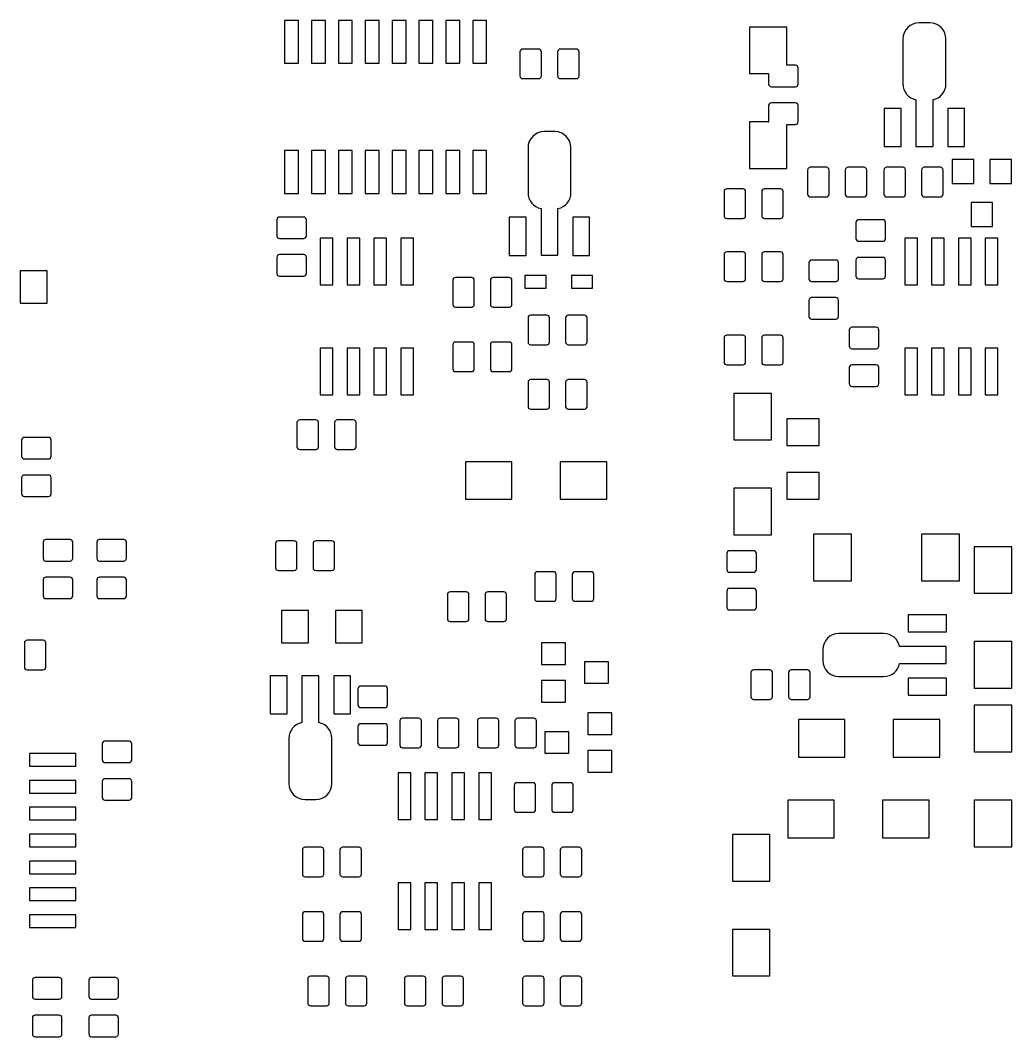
# Model space of a CAD drawing. Header units: millimetres. Extents: x 123.8 to 216.7, y 170.4 to 268.7.
# Drawn here: x 169.83 to 216.7, y 220.69 to 268.72 of the extents above; entities that cross this region are included whole.
import ezdxf

# ---------------------------------------------------------------- set-up
doc = ezdxf.new("R2010")
doc.units = ezdxf.units.MM

msp = doc.modelspace()

# ---------------------------------------------------------------- linework, layer by layer
at = {"color": 7, "linetype": 'Continuous'}
for p, q in [((182.989, 268.717), (182.329, 268.717)), ((182.329, 268.717), (182.329, 266.685)), ((182.989, 266.685), (182.989, 268.717)), ((184.259, 268.717), (183.599, 268.717)), ((183.599, 268.717), (183.599, 266.685)), ((184.259, 266.685), (184.259, 268.717)), ((185.529, 268.717), (184.869, 268.717)), ((184.869, 268.717), (184.869, 266.685)), ((185.529, 266.685), (185.529, 268.717)), ((186.799, 268.717), (186.139, 268.717)), ((186.139, 268.717), (186.139, 266.685)), ((186.799, 266.685), (186.799, 268.717)), ((188.069, 268.717), (187.409, 268.717)), ((187.409, 268.717), (187.409, 266.685)), ((188.069, 266.685), (188.069, 268.717)), ((189.339, 268.717), (188.679, 268.717)), ((188.679, 268.717), (188.679, 266.685)), ((189.339, 266.685), (189.339, 268.717)), ((190.609, 268.717), (189.949, 268.717)), ((189.949, 268.717), (189.949, 266.685)), ((190.609, 266.685), (190.609, 268.717)), ((191.879, 268.717), (191.219, 268.717)), ((191.219, 268.717), (191.219, 266.685)), ((191.879, 266.685), (191.879, 268.717)), ((212.833, 268.599), (212.325, 268.599)), ((206.077, 268.399), (204.307, 268.399)), ((204.307, 268.399), (204.307, 266.199)), ((206.077, 266.596), (206.077, 268.399)), ((211.563, 267.837), (211.563, 265.711)), ((213.595, 265.711), (213.595, 267.837)), ((193.454, 267.231), (193.454, 266.088)), ((194.343, 267.358), (193.581, 267.358)), ((194.47, 266.088), (194.47, 267.231)), ((195.232, 267.231), (195.232, 266.088)), ((196.121, 267.358), (195.359, 267.358)), ((196.248, 266.088), (196.248, 267.231)), ((182.329, 266.685), (182.989, 266.685)), ((183.599, 266.685), (184.259, 266.685)), ((184.869, 266.685), (185.529, 266.685)), ((186.139, 266.685), (186.799, 266.685)), ((187.409, 266.685), (188.069, 266.685)), ((188.679, 266.685), (189.339, 266.685)), ((189.949, 266.685), (190.609, 266.685)), ((191.219, 266.685), (191.879, 266.685)), ((206.483, 266.596), (206.077, 266.596)), ((204.307, 266.199), (205.213, 266.199)), ((205.213, 266.199), (205.213, 265.707)), ((206.61, 265.707), (206.61, 266.469)), ((193.581, 265.961), (194.343, 265.961)), ((195.359, 265.961), (196.121, 265.961)), ((205.34, 265.58), (206.483, 265.58)), ((205.213, 264.691), (205.213, 263.929)), ((206.483, 264.818), (205.34, 264.818)), ((206.61, 263.929), (206.61, 264.691)), ((212.179, 264.964), (212.179, 262.757)), ((212.979, 264.964), (212.979, 262.757)), ((211.48, 264.553), (210.68, 264.553)), ((210.68, 264.553), (210.68, 262.753)), ((211.48, 262.753), (211.48, 264.553)), ((214.478, 264.553), (213.678, 264.553)), ((213.678, 264.553), (213.678, 262.753)), ((214.478, 262.753), (214.478, 264.553)), ((205.214, 263.915), (204.307, 263.915)), ((204.307, 263.915), (204.307, 261.715)), ((206.077, 261.715), (206.077, 263.802)), ((206.077, 263.802), (206.483, 263.802)), ((195.105, 263.456), (194.597, 263.456)), ((210.68, 262.753), (211.48, 262.753)), ((212.179, 262.757), (212.979, 262.757)), ((213.678, 262.753), (214.478, 262.753)), ((182.989, 262.571), (182.329, 262.571)), ((182.329, 262.571), (182.329, 260.539)), ((182.989, 260.539), (182.989, 262.571)), ((184.259, 262.571), (183.599, 262.571)), ((183.599, 262.571), (183.599, 260.539)), ((184.259, 260.539), (184.259, 262.571)), ((185.529, 262.571), (184.869, 262.571)), ((184.869, 262.571), (184.869, 260.539)), ((185.529, 260.539), (185.529, 262.571)), ((186.799, 262.571), (186.139, 262.571)), ((186.139, 262.571), (186.139, 260.539)), ((186.799, 260.539), (186.799, 262.571)), ((188.069, 262.571), (187.409, 262.571)), ((187.409, 262.571), (187.409, 260.539)), ((188.069, 260.539), (188.069, 262.571)), ((189.339, 262.571), (188.679, 262.571)), ((188.679, 262.571), (188.679, 260.539)), ((189.339, 260.539), (189.339, 262.571)), ((190.609, 262.571), (189.949, 262.571)), ((189.949, 262.571), (189.949, 260.539)), ((190.609, 260.539), (190.609, 262.571)), ((191.879, 262.571), (191.219, 262.571)), ((191.219, 262.571), (191.219, 260.539)), ((191.879, 260.539), (191.879, 262.571)), ((193.835, 262.694), (193.835, 260.568)), ((195.867, 260.568), (195.867, 262.694)), ((214.911, 262.144), (213.895, 262.144)), ((213.895, 262.144), (213.895, 261.001)), ((214.911, 261.001), (214.911, 262.144)), ((216.689, 262.144), (215.673, 262.144)), ((215.673, 262.144), (215.673, 261.001)), ((216.689, 261.001), (216.689, 262.144)), ((204.307, 261.715), (206.077, 261.715)), ((207.055, 261.643), (207.055, 260.5)), ((207.944, 261.77), (207.182, 261.77)), ((208.071, 260.5), (208.071, 261.643)), ((208.833, 261.643), (208.833, 260.5)), ((209.722, 261.77), (208.96, 261.77)), ((209.849, 260.5), (209.849, 261.643)), ((210.665, 261.643), (210.665, 260.5)), ((211.554, 261.77), (210.792, 261.77)), ((211.681, 260.5), (211.681, 261.643)), ((212.443, 261.643), (212.443, 260.5)), ((213.332, 261.77), (212.57, 261.77)), ((213.459, 260.5), (213.459, 261.643)), ((213.895, 261.001), (214.911, 261.001)), ((215.673, 261.001), (216.689, 261.001)), ((182.329, 260.539), (182.989, 260.539)), ((183.599, 260.539), (184.259, 260.539)), ((184.869, 260.539), (185.529, 260.539)), ((186.139, 260.539), (186.799, 260.539)), ((187.409, 260.539), (188.069, 260.539)), ((188.679, 260.539), (189.339, 260.539)), ((189.949, 260.539), (190.609, 260.539)), ((191.219, 260.539), (191.879, 260.539)), ((203.106, 260.627), (203.106, 259.484)), ((203.995, 260.754), (203.233, 260.754)), ((204.122, 259.484), (204.122, 260.627)), ((204.884, 260.627), (204.884, 259.484)), ((205.773, 260.754), (205.011, 260.754)), ((205.9, 259.484), (205.9, 260.627)), ((207.182, 260.373), (207.944, 260.373)), ((208.96, 260.373), (209.722, 260.373)), ((210.792, 260.373), (211.554, 260.373)), ((212.57, 260.373), (213.332, 260.373)), ((215.8, 260.112), (214.784, 260.112)), ((214.784, 260.112), (214.784, 258.969)), ((215.8, 258.969), (215.8, 260.112)), ((183.23, 259.421), (182.087, 259.421)), ((193.752, 259.41), (192.952, 259.41)), ((192.952, 259.41), (192.952, 257.61)), ((193.752, 257.61), (193.752, 259.41)), ((194.451, 259.82), (194.451, 257.614)), ((195.251, 257.614), (195.251, 259.82)), ((196.75, 259.41), (195.95, 259.41)), ((195.95, 259.41), (195.95, 257.61)), ((196.75, 257.61), (196.75, 259.41)), ((181.96, 259.294), (181.96, 258.532)), ((183.357, 258.532), (183.357, 259.294)), ((203.233, 259.357), (203.995, 259.357)), ((205.011, 259.357), (205.773, 259.357)), ((209.341, 259.167), (209.341, 258.405)), ((210.611, 259.294), (209.468, 259.294)), ((210.738, 258.405), (210.738, 259.167)), ((214.784, 258.969), (215.8, 258.969)), ((184.61, 258.422), (184.01, 258.422)), ((184.01, 258.422), (184.01, 256.222)), ((184.61, 256.222), (184.61, 258.422)), ((185.88, 258.422), (185.28, 258.422)), ((185.28, 258.422), (185.28, 256.222)), ((185.88, 256.222), (185.88, 258.422)), ((187.15, 258.422), (186.55, 258.422)), ((186.55, 258.422), (186.55, 256.222)), ((187.15, 256.222), (187.15, 258.422)), ((188.42, 258.422), (187.82, 258.422)), ((187.82, 258.422), (187.82, 256.222)), ((188.42, 256.222), (188.42, 258.422)), ((212.244, 258.422), (211.644, 258.422)), ((211.644, 258.422), (211.644, 256.222)), ((212.244, 256.222), (212.244, 258.422)), ((213.514, 258.422), (212.914, 258.422)), ((212.914, 258.422), (212.914, 256.222)), ((213.514, 256.222), (213.514, 258.422)), ((214.784, 258.422), (214.184, 258.422)), ((214.184, 258.422), (214.184, 256.222)), ((214.784, 256.222), (214.784, 258.422)), ((216.054, 258.422), (215.454, 258.422)), ((215.454, 258.422), (215.454, 256.222)), ((216.054, 256.222), (216.054, 258.422)), ((182.087, 258.405), (183.23, 258.405)), ((209.468, 258.278), (210.611, 258.278)), ((181.96, 257.516), (181.96, 256.754)), ((183.23, 257.643), (182.087, 257.643)), ((183.357, 256.754), (183.357, 257.516)), ((192.952, 257.61), (193.752, 257.61)), ((194.451, 257.614), (195.251, 257.614)), ((195.95, 257.61), (196.75, 257.61)), ((203.106, 257.643), (203.106, 256.5)), ((203.995, 257.77), (203.233, 257.77)), ((204.122, 256.5), (204.122, 257.643)), ((204.884, 257.643), (204.884, 256.5)), ((205.773, 257.77), (205.011, 257.77)), ((205.9, 256.5), (205.9, 257.643)), ((210.611, 257.516), (209.468, 257.516)), ((207.118, 257.262), (207.118, 256.5)), ((208.388, 257.389), (207.245, 257.389)), ((208.515, 256.5), (208.515, 257.262)), ((209.341, 257.389), (209.341, 256.627)), ((210.738, 256.627), (210.738, 257.389)), ((171.102, 256.881), (169.832, 256.881)), ((169.832, 256.881), (169.832, 255.357)), ((171.102, 255.357), (171.102, 256.881)), ((182.087, 256.627), (183.23, 256.627)), ((191.168, 256.563), (190.406, 256.563)), ((192.946, 256.563), (192.184, 256.563)), ((194.692, 256.657), (193.692, 256.657)), ((193.692, 256.657), (193.692, 256.057)), ((194.692, 256.057), (194.692, 256.657)), ((196.892, 256.657), (195.892, 256.657)), ((195.892, 256.657), (195.892, 256.057)), ((196.892, 256.057), (196.892, 256.657)), ((209.468, 256.5), (210.611, 256.5)), ((184.01, 256.222), (184.61, 256.222)), ((185.28, 256.222), (185.88, 256.222)), ((186.55, 256.222), (187.15, 256.222)), ((187.82, 256.222), (188.42, 256.222)), ((190.279, 256.436), (190.279, 255.293)), ((191.295, 255.293), (191.295, 256.436)), ((192.057, 256.436), (192.057, 255.293)), ((193.073, 255.293), (193.073, 256.436)), ((193.692, 256.057), (194.692, 256.057)), ((195.892, 256.057), (196.892, 256.057)), ((203.233, 256.373), (203.995, 256.373)), ((205.011, 256.373), (205.773, 256.373)), ((207.245, 256.373), (208.388, 256.373)), ((211.644, 256.222), (212.244, 256.222)), ((212.914, 256.222), (213.514, 256.222)), ((214.184, 256.222), (214.784, 256.222)), ((215.454, 256.222), (216.054, 256.222)), ((208.388, 255.611), (207.245, 255.611)), ((169.832, 255.357), (171.102, 255.357)), ((190.406, 255.166), (191.168, 255.166)), ((192.184, 255.166), (192.946, 255.166)), ((207.118, 255.484), (207.118, 254.722)), ((208.515, 254.722), (208.515, 255.484)), ((193.835, 254.658), (193.835, 253.515)), ((194.724, 254.785), (193.962, 254.785)), ((194.851, 253.515), (194.851, 254.658)), ((195.613, 254.658), (195.613, 253.515)), ((196.502, 254.785), (195.74, 254.785)), ((196.629, 253.515), (196.629, 254.658)), ((207.245, 254.595), (208.388, 254.595)), ((209.023, 254.087), (209.023, 253.325)), ((210.293, 254.214), (209.15, 254.214)), ((210.42, 253.325), (210.42, 254.087)), ((203.106, 253.706), (203.106, 252.563)), ((203.995, 253.833), (203.233, 253.833)), ((204.122, 252.563), (204.122, 253.706)), ((204.884, 253.706), (204.884, 252.563)), ((205.773, 253.833), (205.011, 253.833)), ((205.9, 252.563), (205.9, 253.706)), ((184.61, 253.222), (184.01, 253.222)), ((184.01, 253.222), (184.01, 251.022)), ((184.61, 251.022), (184.61, 253.222)), ((185.88, 253.222), (185.28, 253.222)), ((185.28, 253.222), (185.28, 251.022)), ((185.88, 251.022), (185.88, 253.222)), ((187.15, 253.222), (186.55, 253.222)), ((186.55, 253.222), (186.55, 251.022)), ((187.15, 251.022), (187.15, 253.222)), ((188.42, 253.222), (187.82, 253.222)), ((187.82, 253.222), (187.82, 251.022)), ((188.42, 251.022), (188.42, 253.222)), ((190.279, 253.388), (190.279, 252.245)), ((191.168, 253.515), (190.406, 253.515)), ((191.295, 252.245), (191.295, 253.388)), ((192.057, 253.388), (192.057, 252.245)), ((192.946, 253.515), (192.184, 253.515)), ((193.073, 252.245), (193.073, 253.388)), ((193.962, 253.388), (194.724, 253.388)), ((195.74, 253.388), (196.502, 253.388)), ((209.15, 253.198), (210.293, 253.198)), ((212.244, 253.222), (211.644, 253.222)), ((211.644, 253.222), (211.644, 251.022)), ((212.244, 251.022), (212.244, 253.222)), ((213.514, 253.222), (212.914, 253.222)), ((212.914, 253.222), (212.914, 251.022)), ((213.514, 251.022), (213.514, 253.222)), ((214.784, 253.222), (214.184, 253.222)), ((214.184, 253.222), (214.184, 251.022)), ((214.784, 251.022), (214.784, 253.222)), ((216.054, 253.222), (215.454, 253.222)), ((215.454, 253.222), (215.454, 251.022)), ((216.054, 251.022), (216.054, 253.222)), ((203.233, 252.436), (203.995, 252.436)), ((205.011, 252.436), (205.773, 252.436)), ((209.023, 252.309), (209.023, 251.547)), ((210.293, 252.436), (209.15, 252.436)), ((210.42, 251.547), (210.42, 252.309)), ((190.406, 252.118), (191.168, 252.118)), ((192.184, 252.118), (192.946, 252.118)), ((194.724, 251.737), (193.962, 251.737)), ((196.502, 251.737), (195.74, 251.737)), ((193.835, 251.61), (193.835, 250.467)), ((194.851, 250.467), (194.851, 251.61)), ((195.613, 251.61), (195.613, 250.467)), ((196.629, 250.467), (196.629, 251.61)), ((209.15, 251.42), (210.293, 251.42)), ((184.01, 251.022), (184.61, 251.022)), ((185.28, 251.022), (185.88, 251.022)), ((186.55, 251.022), (187.15, 251.022)), ((187.82, 251.022), (188.42, 251.022)), ((205.342, 251.089), (203.572, 251.089)), ((203.572, 251.089), (203.572, 248.889)), ((205.342, 248.889), (205.342, 251.089)), ((211.644, 251.022), (212.244, 251.022)), ((212.914, 251.022), (213.514, 251.022)), ((214.184, 251.022), (214.784, 251.022)), ((215.454, 251.022), (216.054, 251.022)), ((193.962, 250.34), (194.724, 250.34)), ((195.74, 250.34), (196.502, 250.34)), ((183.802, 249.832), (183.04, 249.832)), ((185.58, 249.832), (184.818, 249.832)), ((207.599, 249.892), (206.075, 249.892)), ((206.075, 249.892), (206.075, 248.622)), ((207.599, 248.622), (207.599, 249.892)), ((182.913, 249.705), (182.913, 248.562)), ((183.929, 248.562), (183.929, 249.705)), ((184.691, 249.705), (184.691, 248.562)), ((185.707, 248.562), (185.707, 249.705)), ((169.895, 248.88), (169.895, 248.118)), ((171.165, 249.007), (170.022, 249.007)), ((171.292, 248.118), (171.292, 248.88)), ((203.572, 248.889), (205.342, 248.889)), ((183.04, 248.435), (183.802, 248.435)), ((184.818, 248.435), (185.58, 248.435)), ((206.075, 248.622), (207.599, 248.622)), ((170.022, 247.991), (171.165, 247.991)), ((193.074, 247.86), (190.874, 247.86)), ((190.874, 247.86), (190.874, 246.09)), ((193.074, 246.09), (193.074, 247.86)), ((197.558, 247.86), (195.358, 247.86)), ((195.358, 247.86), (195.358, 246.09)), ((197.558, 246.09), (197.558, 247.86)), ((169.895, 247.102), (169.895, 246.34)), ((171.165, 247.229), (170.022, 247.229)), ((171.292, 246.34), (171.292, 247.102)), ((207.599, 247.352), (206.075, 247.352)), ((206.075, 247.352), (206.075, 246.082)), ((207.599, 246.082), (207.599, 247.352)), ((205.342, 246.605), (203.572, 246.605)), ((203.572, 246.605), (203.572, 244.405)), ((205.342, 244.405), (205.342, 246.605)), ((170.022, 246.213), (171.165, 246.213)), ((190.874, 246.09), (193.074, 246.09)), ((195.358, 246.09), (197.558, 246.09)), ((206.075, 246.082), (207.599, 246.082)), ((170.911, 244.054), (170.911, 243.292)), ((172.181, 244.181), (171.038, 244.181)), ((172.308, 243.292), (172.308, 244.054)), ((173.451, 244.054), (173.451, 243.292)), ((174.721, 244.181), (173.578, 244.181)), ((174.848, 243.292), (174.848, 244.054)), ((182.786, 244.117), (182.024, 244.117)), ((184.564, 244.117), (183.802, 244.117)), ((203.572, 244.405), (205.342, 244.405)), ((209.136, 244.427), (207.336, 244.427)), ((207.336, 244.427), (207.336, 242.227)), ((209.136, 242.227), (209.136, 244.427)), ((214.236, 244.427), (212.436, 244.427)), ((212.436, 244.427), (212.436, 242.227)), ((214.236, 242.227), (214.236, 244.427)), ((181.897, 243.99), (181.897, 242.847)), ((182.913, 242.847), (182.913, 243.99)), ((183.675, 243.99), (183.675, 242.847)), ((184.691, 242.847), (184.691, 243.99)), ((203.236, 243.522), (203.236, 242.76)), ((204.506, 243.649), (203.363, 243.649)), ((204.633, 242.76), (204.633, 243.522)), ((216.703, 243.84), (214.933, 243.84)), ((214.933, 243.84), (214.933, 241.64)), ((216.703, 241.64), (216.703, 243.84)), ((171.038, 243.165), (172.181, 243.165)), ((173.578, 243.165), (174.721, 243.165)), ((182.024, 242.72), (182.786, 242.72)), ((183.802, 242.72), (184.564, 242.72)), ((195.041, 242.657), (194.279, 242.657)), ((196.819, 242.657), (196.057, 242.657)), ((203.363, 242.633), (204.506, 242.633)), ((170.911, 242.276), (170.911, 241.514)), ((172.181, 242.403), (171.038, 242.403)), ((172.308, 241.514), (172.308, 242.276)), ((173.451, 242.276), (173.451, 241.514)), ((174.721, 242.403), (173.578, 242.403)), ((174.848, 241.514), (174.848, 242.276)), ((194.152, 242.53), (194.152, 241.387)), ((195.168, 241.387), (195.168, 242.53)), ((195.93, 242.53), (195.93, 241.387)), ((196.946, 241.387), (196.946, 242.53)), ((207.336, 242.227), (209.136, 242.227)), ((212.436, 242.227), (214.236, 242.227)), ((190.914, 241.704), (190.152, 241.704)), ((192.692, 241.704), (191.93, 241.704)), ((203.236, 241.744), (203.236, 240.982)), ((204.506, 241.871), (203.363, 241.871)), ((204.633, 240.982), (204.633, 241.744)), ((214.933, 241.64), (216.703, 241.64)), ((171.038, 241.387), (172.181, 241.387)), ((173.578, 241.387), (174.721, 241.387)), ((190.025, 241.577), (190.025, 240.434)), ((191.041, 240.434), (191.041, 241.577)), ((191.803, 241.577), (191.803, 240.434)), ((192.819, 240.434), (192.819, 241.577)), ((194.279, 241.26), (195.041, 241.26)), ((196.057, 241.26), (196.819, 241.26)), ((183.457, 240.819), (182.187, 240.819)), ((182.187, 240.819), (182.187, 239.295)), ((183.457, 239.295), (183.457, 240.819)), ((185.997, 240.819), (184.727, 240.819)), ((184.727, 240.819), (184.727, 239.295)), ((185.997, 239.295), (185.997, 240.819)), ((203.363, 240.855), (204.506, 240.855)), ((190.152, 240.307), (190.914, 240.307)), ((191.93, 240.307), (192.692, 240.307)), ((213.616, 240.619), (211.816, 240.619)), ((211.816, 240.619), (211.816, 239.819)), ((213.616, 239.819), (213.616, 240.619)), ((210.658, 239.736), (208.532, 239.736)), ((211.816, 239.819), (213.616, 239.819)), ((170.022, 239.291), (170.022, 238.148)), ((170.911, 239.418), (170.149, 239.418)), ((171.038, 238.148), (171.038, 239.291)), ((182.187, 239.295), (183.457, 239.295)), ((184.727, 239.295), (185.997, 239.295)), ((195.613, 239.291), (194.47, 239.291)), ((194.47, 239.291), (194.47, 238.275)), ((195.613, 238.275), (195.613, 239.291)), ((216.703, 239.356), (214.933, 239.356)), ((214.933, 239.356), (214.933, 237.156)), ((216.703, 237.156), (216.703, 239.356)), ((207.77, 238.974), (207.77, 238.466)), ((213.612, 239.12), (211.406, 239.12)), ((213.612, 238.32), (213.612, 239.12)), ((194.47, 238.275), (195.613, 238.275)), ((196.502, 238.402), (196.502, 237.386)), ((197.645, 238.402), (196.502, 238.402)), ((197.645, 237.386), (197.645, 238.402)), ((211.406, 238.32), (213.612, 238.32)), ((170.149, 238.021), (170.911, 238.021)), ((204.376, 237.894), (204.376, 236.751)), ((205.265, 238.021), (204.503, 238.021)), ((205.392, 236.751), (205.392, 237.894)), ((206.154, 237.894), (206.154, 236.751)), ((207.043, 238.021), (206.281, 238.021)), ((207.17, 236.751), (207.17, 237.894)), ((182.449, 237.737), (181.649, 237.737)), ((181.649, 237.737), (181.649, 235.937)), ((182.449, 235.937), (182.449, 237.737)), ((183.948, 237.733), (183.148, 237.733)), ((183.148, 237.733), (183.148, 235.527)), ((183.948, 235.527), (183.948, 237.733)), ((185.447, 237.737), (184.647, 237.737)), ((184.647, 237.737), (184.647, 235.937)), ((185.447, 235.937), (185.447, 237.737)), ((194.47, 237.513), (194.47, 236.497)), ((195.613, 237.513), (194.47, 237.513)), ((195.613, 236.497), (195.613, 237.513)), ((196.502, 237.386), (197.645, 237.386)), ((208.532, 237.704), (210.658, 237.704)), ((213.616, 237.621), (211.816, 237.621)), ((211.816, 237.621), (211.816, 236.821)), ((213.616, 236.821), (213.616, 237.621)), ((185.793, 237.127), (185.793, 236.365)), ((187.063, 237.254), (185.92, 237.254)), ((187.19, 236.365), (187.19, 237.127)), ((211.816, 236.821), (213.616, 236.821)), ((214.933, 237.156), (216.703, 237.156)), ((194.47, 236.497), (195.613, 236.497)), ((204.503, 236.624), (205.265, 236.624)), ((206.281, 236.624), (207.043, 236.624)), ((216.703, 236.347), (214.933, 236.347)), ((214.933, 236.347), (214.933, 234.147)), ((216.703, 234.147), (216.703, 236.347)), ((181.649, 235.937), (182.449, 235.937)), ((184.647, 235.937), (185.447, 235.937)), ((185.92, 236.238), (187.063, 236.238)), ((197.802, 235.986), (196.659, 235.986)), ((196.659, 235.986), (196.659, 234.97)), ((197.802, 234.97), (197.802, 235.986)), ((187.063, 235.476), (185.92, 235.476)), ((187.777, 235.608), (187.777, 234.465)), ((188.666, 235.735), (187.904, 235.735)), ((188.793, 234.465), (188.793, 235.608)), ((189.555, 235.608), (189.555, 234.465)), ((190.444, 235.735), (189.682, 235.735)), ((190.571, 234.465), (190.571, 235.608)), ((191.441, 235.608), (191.441, 234.465)), ((192.33, 235.735), (191.568, 235.735)), ((192.457, 234.465), (192.457, 235.608)), ((193.219, 235.608), (193.219, 234.465)), ((194.108, 235.735), (193.346, 235.735)), ((194.235, 234.465), (194.235, 235.608)), ((206.622, 235.668), (206.622, 233.898)), ((208.822, 235.668), (206.622, 235.668)), ((208.822, 233.898), (208.822, 235.668)), ((211.106, 235.668), (211.106, 233.898)), ((213.306, 235.668), (211.106, 235.668)), ((213.306, 233.898), (213.306, 235.668)), ((185.793, 235.349), (185.793, 234.587)), ((187.19, 234.587), (187.19, 235.349)), ((195.77, 235.097), (194.627, 235.097)), ((194.627, 235.097), (194.627, 234.081)), ((195.77, 234.081), (195.77, 235.097)), ((196.659, 234.97), (197.802, 234.97)), ((173.705, 234.529), (173.705, 233.767)), ((174.975, 234.656), (173.832, 234.656)), ((175.102, 233.767), (175.102, 234.529)), ((182.532, 234.779), (182.532, 232.653)), ((184.564, 232.653), (184.564, 234.779)), ((185.92, 234.46), (187.063, 234.46)), ((170.262, 234.067), (170.262, 233.467)), ((172.462, 234.067), (170.262, 234.067)), ((172.462, 233.467), (172.462, 234.067)), ((187.904, 234.338), (188.666, 234.338)), ((189.682, 234.338), (190.444, 234.338)), ((191.568, 234.338), (192.33, 234.338)), ((193.346, 234.338), (194.108, 234.338)), ((194.627, 234.081), (195.77, 234.081)), ((196.659, 234.208), (196.659, 233.192)), ((197.802, 234.208), (196.659, 234.208)), ((197.802, 233.192), (197.802, 234.208)), ((214.933, 234.147), (216.703, 234.147)), ((170.262, 233.467), (172.462, 233.467)), ((173.832, 233.64), (174.975, 233.64)), ((206.622, 233.898), (208.822, 233.898)), ((211.106, 233.898), (213.306, 233.898)), ((188.293, 233.149), (187.693, 233.149)), ((187.693, 233.149), (187.693, 230.949)), ((188.293, 230.949), (188.293, 233.149)), ((189.563, 233.149), (188.963, 233.149)), ((188.963, 233.149), (188.963, 230.949)), ((189.563, 230.949), (189.563, 233.149)), ((190.833, 233.149), (190.233, 233.149)), ((190.233, 233.149), (190.233, 230.949)), ((190.833, 230.949), (190.833, 233.149)), ((192.103, 233.149), (191.503, 233.149)), ((191.503, 233.149), (191.503, 230.949)), ((192.103, 230.949), (192.103, 233.149)), ((196.659, 233.192), (197.802, 233.192)), ((170.262, 232.797), (170.262, 232.197)), ((172.462, 232.797), (170.262, 232.797)), ((172.462, 232.197), (172.462, 232.797)), ((173.705, 232.751), (173.705, 231.989)), ((174.975, 232.878), (173.832, 232.878)), ((175.102, 231.989), (175.102, 232.751)), ((193.181, 232.56), (193.181, 231.417)), ((194.07, 232.687), (193.308, 232.687)), ((194.197, 231.417), (194.197, 232.56)), ((194.959, 232.56), (194.959, 231.417)), ((195.848, 232.687), (195.086, 232.687)), ((195.975, 231.417), (195.975, 232.56)), ((170.262, 232.197), (172.462, 232.197)), ((170.262, 231.527), (170.262, 230.927)), ((172.462, 231.527), (170.262, 231.527)), ((172.462, 230.927), (172.462, 231.527)), ((173.832, 231.862), (174.975, 231.862)), ((183.294, 231.891), (183.802, 231.891)), ((206.114, 231.858), (206.114, 230.088)), ((208.314, 231.858), (206.114, 231.858)), ((208.314, 230.088), (208.314, 231.858)), ((210.598, 231.858), (210.598, 230.088)), ((212.798, 231.858), (210.598, 231.858)), ((212.798, 230.088), (212.798, 231.858)), ((216.703, 231.863), (214.933, 231.863)), ((214.933, 231.863), (214.933, 229.663)), ((216.703, 229.663), (216.703, 231.863)), ((193.308, 231.29), (194.07, 231.29)), ((195.086, 231.29), (195.848, 231.29)), ((170.262, 230.927), (172.462, 230.927)), ((187.693, 230.949), (188.293, 230.949)), ((188.963, 230.949), (189.563, 230.949)), ((190.233, 230.949), (190.833, 230.949)), ((191.503, 230.949), (192.103, 230.949)), ((170.262, 230.257), (170.262, 229.657)), ((172.462, 230.257), (170.262, 230.257)), ((172.462, 229.657), (172.462, 230.257)), ((205.273, 230.239), (203.503, 230.239)), ((203.503, 230.239), (203.503, 228.039)), ((205.273, 228.039), (205.273, 230.239)), ((206.114, 230.088), (208.314, 230.088)), ((210.598, 230.088), (212.798, 230.088)), ((170.262, 229.657), (172.462, 229.657)), ((184.056, 229.639), (183.294, 229.639)), ((185.834, 229.639), (185.072, 229.639)), ((194.47, 229.639), (193.708, 229.639)), ((196.248, 229.639), (195.486, 229.639)), ((214.933, 229.663), (216.703, 229.663)), ((183.167, 229.512), (183.167, 228.369)), ((184.183, 228.369), (184.183, 229.512)), ((184.945, 229.512), (184.945, 228.369)), ((185.961, 228.369), (185.961, 229.512)), ((193.581, 229.512), (193.581, 228.369)), ((194.597, 228.369), (194.597, 229.512)), ((195.359, 229.512), (195.359, 228.369)), ((196.375, 228.369), (196.375, 229.512)), ((170.262, 228.987), (170.262, 228.387)), ((172.462, 228.987), (170.262, 228.987)), ((172.462, 228.387), (172.462, 228.987)), ((170.262, 228.387), (172.462, 228.387)), ((183.294, 228.242), (184.056, 228.242)), ((185.072, 228.242), (185.834, 228.242)), ((193.708, 228.242), (194.47, 228.242)), ((195.486, 228.242), (196.248, 228.242)), ((170.262, 227.717), (170.262, 227.117)), ((172.462, 227.717), (170.262, 227.717)), ((172.462, 227.117), (172.462, 227.717)), ((188.293, 227.949), (187.693, 227.949)), ((187.693, 227.949), (187.693, 225.749)), ((188.293, 225.749), (188.293, 227.949)), ((189.563, 227.949), (188.963, 227.949)), ((188.963, 227.949), (188.963, 225.749)), ((189.563, 225.749), (189.563, 227.949)), ((190.833, 227.949), (190.233, 227.949)), ((190.233, 227.949), (190.233, 225.749)), ((190.833, 225.749), (190.833, 227.949)), ((192.103, 227.949), (191.503, 227.949)), ((191.503, 227.949), (191.503, 225.749)), ((192.103, 225.749), (192.103, 227.949)), ((203.503, 228.039), (205.273, 228.039)), ((170.262, 227.117), (172.462, 227.117)), ((170.262, 226.447), (170.262, 225.847)), ((172.462, 226.447), (170.262, 226.447)), ((172.462, 225.847), (172.462, 226.447)), ((183.167, 226.464), (183.167, 225.321)), ((184.056, 226.591), (183.294, 226.591)), ((184.183, 225.321), (184.183, 226.464)), ((184.945, 226.464), (184.945, 225.321)), ((185.834, 226.591), (185.072, 226.591)), ((185.961, 225.321), (185.961, 226.464)), ((193.581, 226.464), (193.581, 225.321)), ((194.47, 226.591), (193.708, 226.591)), ((194.597, 225.321), (194.597, 226.464)), ((195.359, 226.464), (195.359, 225.321)), ((196.248, 226.591), (195.486, 226.591)), ((196.375, 225.321), (196.375, 226.464)), ((170.262, 225.847), (172.462, 225.847)), ((187.693, 225.749), (188.293, 225.749)), ((188.963, 225.749), (189.563, 225.749)), ((190.233, 225.749), (190.833, 225.749)), ((191.503, 225.749), (192.103, 225.749)), ((205.273, 225.755), (203.503, 225.755)), ((203.503, 225.755), (203.503, 223.555)), ((205.273, 223.555), (205.273, 225.755)), ((183.294, 225.194), (184.056, 225.194)), ((185.072, 225.194), (185.834, 225.194)), ((193.708, 225.194), (194.47, 225.194)), ((195.486, 225.194), (196.248, 225.194)), ((170.403, 223.353), (170.403, 222.591)), ((171.673, 223.48), (170.53, 223.48)), ((171.8, 222.591), (171.8, 223.353)), ((173.07, 223.353), (173.07, 222.591)), ((174.34, 223.48), (173.197, 223.48)), ((174.467, 222.591), (174.467, 223.353)), ((183.421, 223.416), (183.421, 222.273)), ((184.31, 223.543), (183.548, 223.543)), ((184.437, 222.273), (184.437, 223.416)), ((185.199, 223.416), (185.199, 222.273)), ((186.088, 223.543), (185.326, 223.543)), ((186.215, 222.273), (186.215, 223.416)), ((187.993, 223.416), (187.993, 222.273)), ((188.882, 223.543), (188.12, 223.543)), ((189.009, 222.273), (189.009, 223.416)), ((189.771, 223.416), (189.771, 222.273)), ((190.66, 223.543), (189.898, 223.543)), ((190.787, 222.273), (190.787, 223.416)), ((193.581, 223.416), (193.581, 222.273)), ((194.47, 223.543), (193.708, 223.543)), ((194.597, 222.273), (194.597, 223.416)), ((195.359, 223.416), (195.359, 222.273)), ((196.248, 223.543), (195.486, 223.543)), ((196.375, 222.273), (196.375, 223.416)), ((203.503, 223.555), (205.273, 223.555)), ((170.53, 222.464), (171.673, 222.464)), ((173.197, 222.464), (174.34, 222.464)), ((183.548, 222.146), (184.31, 222.146)), ((185.326, 222.146), (186.088, 222.146)), ((188.12, 222.146), (188.882, 222.146)), ((189.898, 222.146), (190.66, 222.146)), ((193.708, 222.146), (194.47, 222.146)), ((195.486, 222.146), (196.248, 222.146)), ((170.403, 221.575), (170.403, 220.813)), ((171.673, 221.702), (170.53, 221.702)), ((171.8, 220.813), (171.8, 221.575)), ((173.07, 221.575), (173.07, 220.813)), ((174.34, 221.702), (173.197, 221.702)), ((174.467, 220.813), (174.467, 221.575)), ((170.53, 220.686), (171.673, 220.686)), ((173.197, 220.686), (174.34, 220.686))]:
    msp.add_line(p, q, dxfattribs=at)
for centre, radius, start, end in [((212.325, 267.837), 0.762, 90.0013, 179.9987), ((212.833, 267.837), 0.762, 0.0013, 89.9987), ((193.581, 267.231), 0.127, 90.0013, 179.9987), ((194.343, 267.231), 0.127, 0.0013, 89.9987), ((195.359, 267.231), 0.127, 90.0013, 179.9987), ((196.121, 267.231), 0.127, 0.0013, 89.9987), ((206.483, 266.469), 0.127, 0.0013, 89.9987), ((193.581, 266.088), 0.127, 180.0013, 269.9987), ((194.343, 266.088), 0.127, 270.0013, 0), ((195.359, 266.088), 0.127, 180.0013, 269.9987), ((196.121, 266.088), 0.127, 270.0013, 0), ((205.34, 265.707), 0.127, 180.0013, 270), ((206.483, 265.707), 0.127, 270.0013, 359.9987), ((212.325, 265.711), 0.762, 180.0013, 258.9527), ((212.833, 265.711), 0.762, 281.0473, 359.9987), ((205.34, 264.691), 0.127, 90.0013, 179.9987), ((206.483, 264.691), 0.127, 0.0013, 89.9987), ((205.34, 263.929), 0.127, 180.0013, 186.5571), ((206.483, 263.929), 0.127, 270.0013, 359.9987), ((194.597, 262.694), 0.762, 90.0013, 179.9987), ((195.105, 262.694), 0.762, 0.0013, 89.9987), ((207.182, 261.643), 0.127, 90.0013, 180), ((207.944, 261.643), 0.127, 0.0013, 89.9987), ((208.96, 261.643), 0.127, 90.0013, 180), ((209.722, 261.643), 0.127, 0.0013, 89.9987), ((210.792, 261.643), 0.127, 90.0013, 180), ((211.554, 261.643), 0.127, 0.0013, 89.9987), ((212.57, 261.643), 0.127, 90.0013, 180), ((213.332, 261.643), 0.127, 0.0013, 89.9987), ((194.597, 260.568), 0.762, 180.0013, 258.9527), ((195.105, 260.568), 0.762, 281.0473, 359.9987), ((203.233, 260.627), 0.127, 90.0013, 179.9987), ((203.995, 260.627), 0.127, 0.0013, 89.9987), ((205.011, 260.627), 0.127, 90.0013, 179.9987), ((205.773, 260.627), 0.127, 0.0013, 89.9987), ((207.182, 260.5), 0.127, 180.0013, 269.9987), ((207.944, 260.5), 0.127, 270.0013, 359.9987), ((208.96, 260.5), 0.127, 180.0013, 269.9987), ((209.722, 260.5), 0.127, 270.0013, 359.9987), ((210.792, 260.5), 0.127, 180.0013, 269.9987), ((211.554, 260.5), 0.127, 270.0013, 359.9987), ((212.57, 260.5), 0.127, 180.0013, 269.9987), ((213.332, 260.5), 0.127, 270.0013, 359.9987), ((182.087, 259.294), 0.127, 90.0013, 179.9987), ((183.23, 259.294), 0.127, 0.0013, 89.9987), ((203.233, 259.484), 0.127, 180.0013, 269.9987), ((203.995, 259.484), 0.127, 270.0013, 0), ((205.011, 259.484), 0.127, 180.0013, 269.9987), ((205.773, 259.484), 0.127, 270.0013, 0), ((209.468, 259.167), 0.127, 90.0013, 179.9987), ((210.611, 259.167), 0.127, 0.0013, 89.9987), ((182.087, 258.532), 0.127, 180.0013, 270), ((183.23, 258.532), 0.127, 270.0013, 359.9987), ((209.468, 258.405), 0.127, 180.0013, 270), ((210.611, 258.405), 0.127, 270.0013, 359.9987), ((182.087, 257.516), 0.127, 90.0013, 179.9987), ((183.23, 257.516), 0.127, 0.0013, 89.9987), ((203.233, 257.643), 0.127, 90.0013, 179.9987), ((203.995, 257.643), 0.127, 0.0013, 89.9987), ((205.011, 257.643), 0.127, 90.0013, 179.9987), ((205.773, 257.643), 0.127, 0.0013, 89.9987), ((209.468, 257.389), 0.127, 90.0013, 179.9987), ((210.611, 257.389), 0.127, 0.0013, 89.9987), ((207.245, 257.262), 0.127, 90.0013, 179.9987), ((208.388, 257.262), 0.127, 0.0013, 89.9987), ((182.087, 256.754), 0.127, 180.0013, 270), ((183.23, 256.754), 0.127, 270.0013, 359.9987), ((190.406, 256.436), 0.127, 90.0013, 180), ((191.168, 256.436), 0.127, 0.0013, 89.9987), ((192.184, 256.436), 0.127, 90.0013, 180), ((192.946, 256.436), 0.127, 0.0013, 89.9987), ((203.233, 256.5), 0.127, 180.0013, 269.9987), ((203.995, 256.5), 0.127, 270.0013, 0), ((205.011, 256.5), 0.127, 180.0013, 269.9987), ((205.773, 256.5), 0.127, 270.0013, 0), ((207.245, 256.5), 0.127, 180.0013, 270), ((208.388, 256.5), 0.127, 270.0013, 359.9987), ((209.468, 256.627), 0.127, 180.0013, 270), ((210.611, 256.627), 0.127, 270.0013, 359.9987), ((207.245, 255.484), 0.127, 90.0013, 179.9987), ((208.388, 255.484), 0.127, 0.0013, 89.9987), ((190.406, 255.293), 0.127, 180.0013, 269.9987), ((191.168, 255.293), 0.127, 270.0013, 359.9987), ((192.184, 255.293), 0.127, 180.0013, 269.9987), ((192.946, 255.293), 0.127, 270.0013, 359.9987), ((193.962, 254.658), 0.127, 90.0013, 180), ((194.724, 254.658), 0.127, 0.0013, 89.9987), ((195.74, 254.658), 0.127, 90.0013, 180), ((196.502, 254.658), 0.127, 0.0013, 89.9987), ((207.245, 254.722), 0.127, 180.0013, 270), ((208.388, 254.722), 0.127, 270.0013, 359.9987), ((209.15, 254.087), 0.127, 90.0013, 179.9987), ((210.293, 254.087), 0.127, 0.0013, 90), ((203.233, 253.706), 0.127, 90.0013, 179.9987), ((203.995, 253.706), 0.127, 0.0013, 89.9987), ((205.011, 253.706), 0.127, 90.0013, 179.9987), ((205.773, 253.706), 0.127, 0.0013, 89.9987), ((190.406, 253.388), 0.127, 90.0013, 179.9987), ((191.168, 253.388), 0.127, 0.0013, 89.9987), ((192.184, 253.388), 0.127, 90.0013, 179.9987), ((192.946, 253.388), 0.127, 0.0013, 89.9987), ((193.962, 253.515), 0.127, 180.0013, 269.9987), ((194.724, 253.515), 0.127, 270.0013, 359.9987), ((195.74, 253.515), 0.127, 180.0013, 269.9987), ((196.502, 253.515), 0.127, 270.0013, 359.9987), ((209.15, 253.325), 0.127, 180.0013, 269.9987), ((210.293, 253.325), 0.127, 270.0013, 359.9987), ((190.406, 252.245), 0.127, 180.0013, 269.9987), ((191.168, 252.245), 0.127, 270.0013, 0), ((192.184, 252.245), 0.127, 180.0013, 269.9987), ((192.946, 252.245), 0.127, 270.0013, 0), ((203.233, 252.563), 0.127, 180.0013, 269.9987), ((203.995, 252.563), 0.127, 270.0013, 360), ((205.011, 252.563), 0.127, 180.0013, 269.9987), ((205.773, 252.563), 0.127, 270.0013, 360), ((209.15, 252.309), 0.127, 90.0013, 179.9987), ((210.293, 252.309), 0.127, 0.0013, 90), ((193.962, 251.61), 0.127, 90.0013, 179.9987), ((194.724, 251.61), 0.127, 0.0013, 89.9987), ((195.74, 251.61), 0.127, 90.0013, 179.9987), ((196.502, 251.61), 0.127, 0.0013, 89.9987), ((209.15, 251.547), 0.127, 180.0013, 269.9987), ((210.293, 251.547), 0.127, 270.0013, 359.9987), ((193.962, 250.467), 0.127, 180.0013, 269.9987), ((194.724, 250.467), 0.127, 270.0013, 0), ((195.74, 250.467), 0.127, 180.0013, 269.9987), ((196.502, 250.467), 0.127, 270.0013, 0), ((183.04, 249.705), 0.127, 90.0013, 180), ((183.802, 249.705), 0.127, 0.0013, 89.9987), ((184.818, 249.705), 0.127, 90.0013, 180), ((185.58, 249.705), 0.127, 0.0013, 89.9987), ((170.022, 248.88), 0.127, 90.0013, 179.9987), ((171.165, 248.88), 0.127, 0.0013, 90), ((183.04, 248.562), 0.127, 180.0013, 269.9987), ((183.802, 248.562), 0.127, 270.0013, 359.9987), ((184.818, 248.562), 0.127, 180.0013, 269.9987), ((185.58, 248.562), 0.127, 270.0013, 359.9987), ((170.022, 248.118), 0.127, 180.0013, 269.9987), ((171.165, 248.118), 0.127, 270.0013, 359.9987), ((170.022, 247.102), 0.127, 90.0013, 179.9987), ((171.165, 247.102), 0.127, 0.0013, 90), ((170.022, 246.34), 0.127, 180.0013, 269.9987), ((171.165, 246.34), 0.127, 270.0013, 359.9987), ((171.038, 244.054), 0.127, 90.0013, 179.9987), ((172.181, 244.054), 0.127, 0.0013, 89.9987), ((173.578, 244.054), 0.127, 90.0013, 179.9987), ((174.721, 244.054), 0.127, 0.0013, 89.9987), ((182.024, 243.99), 0.127, 90.0013, 179.9987), ((182.786, 243.99), 0.127, 0.0013, 89.9987), ((183.802, 243.99), 0.127, 90.0013, 179.9987), ((184.564, 243.99), 0.127, 0.0013, 89.9987), ((203.363, 243.522), 0.127, 90.0013, 179.9987), ((204.506, 243.522), 0.127, 0.0013, 89.9987), ((171.038, 243.292), 0.127, 180.0013, 270), ((172.181, 243.292), 0.127, 270.0013, 359.9987), ((173.578, 243.292), 0.127, 180.0013, 270), ((174.721, 243.292), 0.127, 270.0013, 359.9987), ((182.024, 242.847), 0.127, 180.0013, 269.9987), ((182.786, 242.847), 0.127, 270.0013, 0), ((183.802, 242.847), 0.127, 180.0013, 269.9987), ((184.564, 242.847), 0.127, 270.0013, 0), ((194.279, 242.53), 0.127, 90.0013, 179.9987), ((195.041, 242.53), 0.127, 0.0013, 89.9987), ((196.057, 242.53), 0.127, 90.0013, 179.9987), ((196.819, 242.53), 0.127, 0.0013, 89.9987), ((203.363, 242.76), 0.127, 180.0013, 270), ((204.506, 242.76), 0.127, 270.0013, 359.9987), ((171.038, 242.276), 0.127, 90.0013, 179.9987), ((172.181, 242.276), 0.127, 0.0013, 89.9987), ((173.578, 242.276), 0.127, 90.0013, 179.9987), ((174.721, 242.276), 0.127, 0.0013, 89.9987), ((190.152, 241.577), 0.127, 90.0013, 180), ((190.914, 241.577), 0.127, 0.0013, 89.9987), ((191.93, 241.577), 0.127, 90.0013, 180), ((192.692, 241.577), 0.127, 0.0013, 89.9987), ((203.363, 241.744), 0.127, 90.0013, 179.9987), ((204.506, 241.744), 0.127, 0.0013, 89.9987), ((171.038, 241.514), 0.127, 180.0013, 270), ((172.181, 241.514), 0.127, 270.0013, 359.9987), ((173.578, 241.514), 0.127, 180.0013, 270), ((174.721, 241.514), 0.127, 270.0013, 359.9987), ((194.279, 241.387), 0.127, 180.0013, 269.9987), ((195.041, 241.387), 0.127, 270.0013, 0), ((196.057, 241.387), 0.127, 180.0013, 269.9987), ((196.819, 241.387), 0.127, 270.0013, 0), ((203.363, 240.982), 0.127, 180.0013, 270), ((204.506, 240.982), 0.127, 270.0013, 359.9987), ((190.152, 240.434), 0.127, 180.0013, 269.9987), ((190.914, 240.434), 0.127, 270.0013, 359.9987), ((191.93, 240.434), 0.127, 180.0013, 269.9987), ((192.692, 240.434), 0.127, 270.0013, 359.9987), ((208.532, 238.974), 0.762, 90.0013, 179.9987), ((210.658, 238.974), 0.762, 11.0473, 89.9987), ((170.149, 239.291), 0.127, 90.0013, 180), ((170.911, 239.291), 0.127, 0.0013, 89.9987), ((208.532, 238.466), 0.762, 180.0013, 269.9987), ((210.658, 238.466), 0.762, 270.0013, 348.9527), ((170.149, 238.148), 0.127, 180.0013, 269.9987), ((170.911, 238.148), 0.127, 270.0013, 359.9987), ((204.503, 237.894), 0.127, 90.0013, 179.9987), ((205.265, 237.894), 0.127, 0.0013, 89.9987), ((206.281, 237.894), 0.127, 90.0013, 179.9987), ((207.043, 237.894), 0.127, 0.0013, 89.9987), ((185.92, 237.127), 0.127, 90.0013, 179.9987), ((187.063, 237.127), 0.127, 0.0013, 90), ((185.92, 236.365), 0.127, 180.0013, 269.9987), ((187.063, 236.365), 0.127, 270.0013, 359.9987), ((204.503, 236.751), 0.127, 180.0013, 269.9987), ((205.265, 236.751), 0.127, 270.0013, 0), ((206.281, 236.751), 0.127, 180.0013, 269.9987), ((207.043, 236.751), 0.127, 270.0013, 0), ((183.294, 234.779), 0.762, 101.0473, 179.9987), ((183.802, 234.779), 0.762, 0.0013, 78.9527), ((185.92, 235.349), 0.127, 90.0013, 179.9987), ((187.063, 235.349), 0.127, 0.0013, 90), ((187.904, 235.608), 0.127, 90.0013, 180), ((188.666, 235.608), 0.127, 0.0013, 89.9987), ((189.682, 235.608), 0.127, 90.0013, 180), ((190.444, 235.608), 0.127, 0.0013, 89.9987), ((191.568, 235.608), 0.127, 90.0013, 179.9987), ((192.33, 235.608), 0.127, 0.0013, 89.9987), ((193.346, 235.608), 0.127, 90.0013, 179.9987), ((194.108, 235.608), 0.127, 0.0013, 89.9987), ((173.832, 234.529), 0.127, 90.0013, 179.9987), ((174.975, 234.529), 0.127, 0.0013, 89.9987), ((185.92, 234.587), 0.127, 180.0013, 269.9987), ((187.063, 234.587), 0.127, 270.0013, 359.9987), ((187.904, 234.465), 0.127, 180.0013, 269.9987), ((188.666, 234.465), 0.127, 270.0013, 359.9987), ((189.682, 234.465), 0.127, 180.0013, 269.9987), ((190.444, 234.465), 0.127, 270.0013, 359.9987), ((191.568, 234.465), 0.127, 180.0013, 269.9987), ((192.33, 234.465), 0.127, 270.0013, 0), ((193.346, 234.465), 0.127, 180.0013, 269.9987), ((194.108, 234.465), 0.127, 270.0013, 0), ((173.832, 233.767), 0.127, 180.0013, 270), ((174.975, 233.767), 0.127, 270.0013, 359.9987), ((173.832, 232.751), 0.127, 90.0013, 179.9987), ((174.975, 232.751), 0.127, 0.0013, 89.9987), ((183.294, 232.653), 0.762, 180.0013, 269.9987), ((183.802, 232.653), 0.762, 270.0013, 359.9987), ((193.308, 232.56), 0.127, 90.0013, 180), ((194.07, 232.56), 0.127, 0.0013, 89.9987), ((195.086, 232.56), 0.127, 90.0013, 180), ((195.848, 232.56), 0.127, 0.0013, 89.9987), ((173.832, 231.989), 0.127, 180.0013, 270), ((174.975, 231.989), 0.127, 270.0013, 359.9987), ((193.308, 231.417), 0.127, 180.0013, 269.9987), ((194.07, 231.417), 0.127, 270.0013, 359.9987), ((195.086, 231.417), 0.127, 180.0013, 269.9987), ((195.848, 231.417), 0.127, 270.0013, 359.9987), ((183.294, 229.512), 0.127, 90.0013, 179.9987), ((184.056, 229.512), 0.127, 0.0013, 89.9987), ((185.072, 229.512), 0.127, 90.0013, 179.9987), ((185.834, 229.512), 0.127, 0.0013, 89.9987), ((193.708, 229.512), 0.127, 90.0013, 180), ((194.47, 229.512), 0.127, 0.0013, 89.9987), ((195.486, 229.512), 0.127, 90.0013, 180), ((196.248, 229.512), 0.127, 0.0013, 89.9987), ((183.294, 228.369), 0.127, 180.0013, 269.9987), ((184.056, 228.369), 0.127, 270.0013, 0), ((185.072, 228.369), 0.127, 180.0013, 269.9987), ((185.834, 228.369), 0.127, 270.0013, 0), ((193.708, 228.369), 0.127, 180.0013, 269.9987), ((194.47, 228.369), 0.127, 270.0013, 359.9987), ((195.486, 228.369), 0.127, 180.0013, 269.9987), ((196.248, 228.369), 0.127, 270.0013, 359.9987), ((183.294, 226.464), 0.127, 90.0013, 179.9987), ((184.056, 226.464), 0.127, 0.0013, 89.9987), ((185.072, 226.464), 0.127, 90.0013, 179.9987), ((185.834, 226.464), 0.127, 0.0013, 89.9987), ((193.708, 226.464), 0.127, 90.0013, 180), ((194.47, 226.464), 0.127, 0.0013, 89.9987), ((195.486, 226.464), 0.127, 90.0013, 180), ((196.248, 226.464), 0.127, 0.0013, 89.9987), ((183.294, 225.321), 0.127, 180.0013, 269.9987), ((184.056, 225.321), 0.127, 270.0013, 0), ((185.072, 225.321), 0.127, 180.0013, 269.9987), ((185.834, 225.321), 0.127, 270.0013, 0), ((193.708, 225.321), 0.127, 180.0013, 269.9987), ((194.47, 225.321), 0.127, 270.0013, 359.9987), ((195.486, 225.321), 0.127, 180.0013, 269.9987), ((196.248, 225.321), 0.127, 270.0013, 359.9987), ((170.53, 223.353), 0.127, 90.0013, 179.9987), ((171.673, 223.353), 0.127, 0.0013, 89.9987), ((173.197, 223.353), 0.127, 90.0013, 179.9987), ((174.34, 223.353), 0.127, 0.0013, 90), ((183.548, 223.416), 0.127, 90.0013, 180), ((184.31, 223.416), 0.127, 0.0013, 89.9987), ((185.326, 223.416), 0.127, 90.0013, 180), ((186.088, 223.416), 0.127, 0.0013, 89.9987), ((188.12, 223.416), 0.127, 90.0013, 179.9987), ((188.882, 223.416), 0.127, 0.0013, 89.9987), ((189.898, 223.416), 0.127, 90.0013, 179.9987), ((190.66, 223.416), 0.127, 0.0013, 89.9987), ((193.708, 223.416), 0.127, 90.0013, 179.9987), ((194.47, 223.416), 0.127, 0.0013, 89.9987), ((195.486, 223.416), 0.127, 90.0013, 179.9987), ((196.248, 223.416), 0.127, 0.0013, 89.9987), ((170.53, 222.591), 0.127, 180.0013, 270), ((171.673, 222.591), 0.127, 270.0013, 359.9987), ((173.197, 222.591), 0.127, 180.0013, 269.9987), ((174.34, 222.591), 0.127, 270.0013, 359.9987), ((183.548, 222.273), 0.127, 180.0013, 269.9987), ((184.31, 222.273), 0.127, 270.0013, 359.9987), ((185.326, 222.273), 0.127, 180.0013, 269.9987), ((186.088, 222.273), 0.127, 270.0013, 359.9987), ((188.12, 222.273), 0.127, 180.0013, 269.9987), ((188.882, 222.273), 0.127, 270.0013, 0), ((189.898, 222.273), 0.127, 180.0013, 269.9987), ((190.66, 222.273), 0.127, 270.0013, 0), ((193.708, 222.273), 0.127, 180.0013, 269.9987), ((194.47, 222.273), 0.127, 270.0013, 0), ((195.486, 222.273), 0.127, 180.0013, 269.9987), ((196.248, 222.273), 0.127, 270.0013, 0), ((170.53, 221.575), 0.127, 90.0013, 179.9987), ((171.673, 221.575), 0.127, 0.0013, 89.9987), ((173.197, 221.575), 0.127, 90.0013, 179.9987), ((174.34, 221.575), 0.127, 0.0013, 90), ((170.53, 220.813), 0.127, 180.0013, 270), ((171.673, 220.813), 0.127, 270.0013, 359.9987), ((173.197, 220.813), 0.127, 180.0013, 269.9987), ((174.34, 220.813), 0.127, 270.0013, 359.9987)]:
    msp.add_arc(centre, radius, start, end, dxfattribs=at)

doc.saveas('drawing.dxf')
